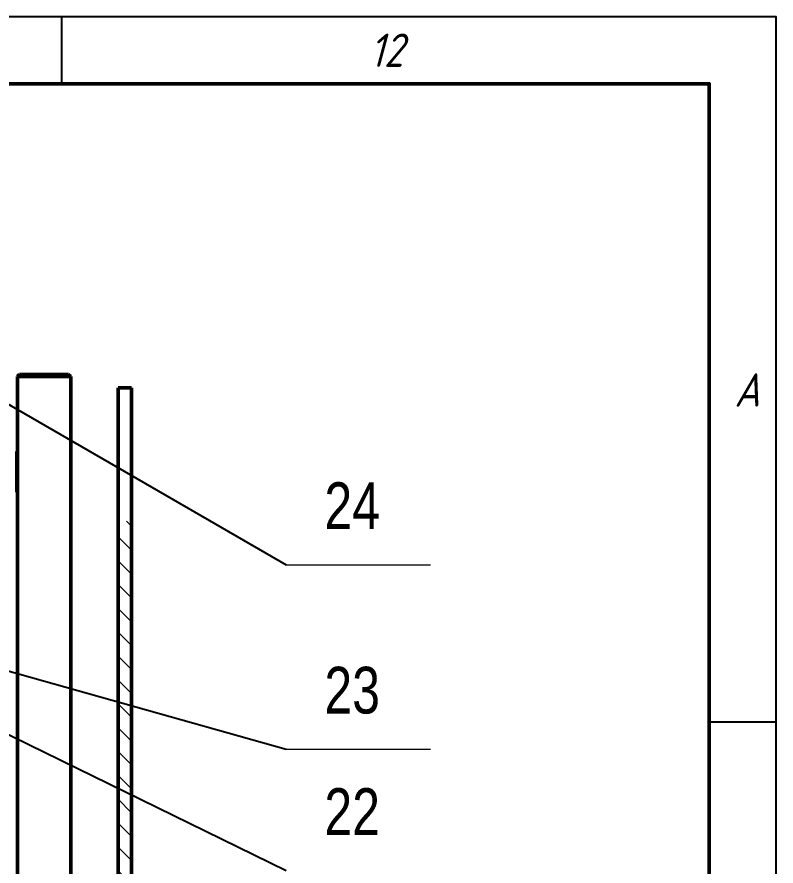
# Model space of a CAD drawing. Header units: inches. Extents: x -2049 to -860, y -317 to 524.
# Drawn here: x -973.6 to -859.9, y 396.5 to 523.7 of the extents above; entities that cross this region are included whole.
import ezdxf

# ---------------------------------------------------------------- set-up
doc = ezdxf.new("R2010")
doc.units = ezdxf.units.IN
doc.header["$LTSCALE"] = 2.574606
doc.header["$MEASUREMENT"] = 0
doc.layers.get('0').update_dxf_attribs({"linetype": 'CONTINUOUS', "lineweight": 50})
for name, color, linetype, lineweight in [('from', 7, 'CONTINUOUS', 15), ('侧边栏', 255, 'CONTINUOUS', 25), ('图框粗', 7, 'CONTINUOUS', 50), ('图框细', 255, 'CONTINUOUS', 25), ('细实线', 7, 'CONTINUOUS', 9)]:
    doc.layers.add(name, color=color, linetype=linetype, lineweight=lineweight)
doc.styles.add('TEXTSTYLE_1', font='gdt', dxfattribs={"width": 0.8})
doc.styles.add('样式5.0', font='gbeitc.shx', dxfattribs={"height": 5, "bigfont": 'gbcbig.shx'})
doc.dimstyles.new('ISO-25', dxfattribs={"dimtxt": 5, "dimasz": 5, "dimexe": 1.25, "dimexo": 0.625, "dimtad": 1, "dimdec": 0, "dimlfac": 1.5, "dimdsep": 46, "dimtxsty": 'TEXTSTYLE_1', "dimcen": 2.5, "dimclrd": 256, "dimclre": 256, "dimclrt": 256, "dimadec": 0, "dimazin": 0, "dimtfac": 1, "dimtdec": 0, "dimtmove": 0, "dimatfit": 3, "dimfxl": 1, "dimlwd": 25, "dimarcsym": 0})

# ---------------------------------------------------------------- blocks, each defined once
blk = doc.blocks.new('A0图框')
at = {"layer": '图框粗'}
blk.add_lwpolyline([(25, 10), (1179, 10), (1179, 831), (25, 831)], close=True, dxfattribs=at)
at = {"layer": '图框细'}
for p, q in [((1082, 831), (1082, 841)), ((1179, 735.4), (1189, 735.4))]:
    blk.add_line(p, q, dxfattribs=at)
blk.add_lwpolyline([(0, 0), (1189, 0), (1189, 841), (0, 841)], close=True, dxfattribs=at)
at = {"layer": '图框细', "char_height": 5, "attachment_point": 1, "style": '样式5.0'}
for s, insert, width in [('\\pi46.125;12', (1082, 838.52), 96), ('\\pi3.75;A', (1179, 787.62), 10)]:
    blk.add_mtext(s, dxfattribs=dict(at, insert=insert, width=width))

msp = doc.modelspace()

# ---------------------------------------------------------------- hatches: boundary and pattern name
at = {"layer": '细实线', "linetype": 'Continuous'}
h = msp.add_hatch(dxfattribs=at)
h.set_pattern_fill('DEFAULT__1', color=256, scale=2.52789, angle=-45, style=0, pattern_type=0)
h.set_pattern_definition([(315, (-1203.7235, 1516.919), (1.7874884, 1.7874884), [])])
edge = h.paths.add_edge_path()
edge.add_line((-956.44, 124.83), (-956.44, 448.16))
edge.add_line((-958.44, 124.83), (-956.44, 124.83))
edge.add_line((-958.44, 124.83), (-958.44, 448.16))
edge.add_line((-958.44, 448.16), (-956.44, 448.16))

# ---------------------------------------------------------------- linework, layer by layer
at = {"color": 7, "linetype": 'Continuous'}
for p, q in [((-973.19, 470.16), (-973.52, 469.82)), ((-973.52, 469.82), (-965.52, 469.82)), ((-973.52, 469.82), (-973.52, 391.06)), ((-973.19, 470.16), (-965.86, 470.16)), ((-965.86, 470.16), (-965.52, 469.82)), ((-965.52, 469.82), (-965.52, 391.06)), ((-956.44, 468.16), (-958.44, 468.16)), ((-958.44, 468.16), (-958.44, 96.71)), ((-956.44, 468.16), (-956.44, 71.5)), ((-973.59, 452.52), (-973.59, 458.62)), ((-958.44, 124.83), (-958.44, 448.16)), ((-956.44, 124.83), (-956.44, 448.16))]:
    msp.add_line(p, q, dxfattribs=at)
at = {"layer": 'from'}
for p, q in [((-933.27, 441.64), (-911.67, 441.64)), ((-933.27, 414.01), (-911.67, 414.01))]:
    msp.add_line(p, q, dxfattribs=at)

# ---------------------------------------------------------------- block references
at = {"layer": '侧边栏'}
msp.add_blockref('A0图框', (-2048.89, -317.3), dxfattribs=at)

# ---------------------------------------------------------------- texts
at = {"layer": 'from', "char_height": 7, "width": 41.2321, "attachment_point": 1, "style": 'TEXTSTYLE_1'}
for s, insert in [('24', (-927.54, 453.98)), ('23', (-927.54, 426.35)), ('22', (-927.54, 408.16))]:
    msp.add_mtext(s, dxfattribs=dict(at, insert=insert))

# ---------------------------------------------------------------- leaders
at = {"layer": 'from', "color": 4}
for points in [[(-984.92, 471.48), (-933.27, 441.64)], [(-1032.91, 442.03), (-933.27, 414.01)], [(-1009.42, 433.1), (-933.27, 395.82)]]:
    msp.add_leader(points, dimstyle='ISO-25', override={"dimasz": 1.5, "dimldrblk": 'Dot'}, dxfattribs=at)

doc.saveas('drawing.dxf')
